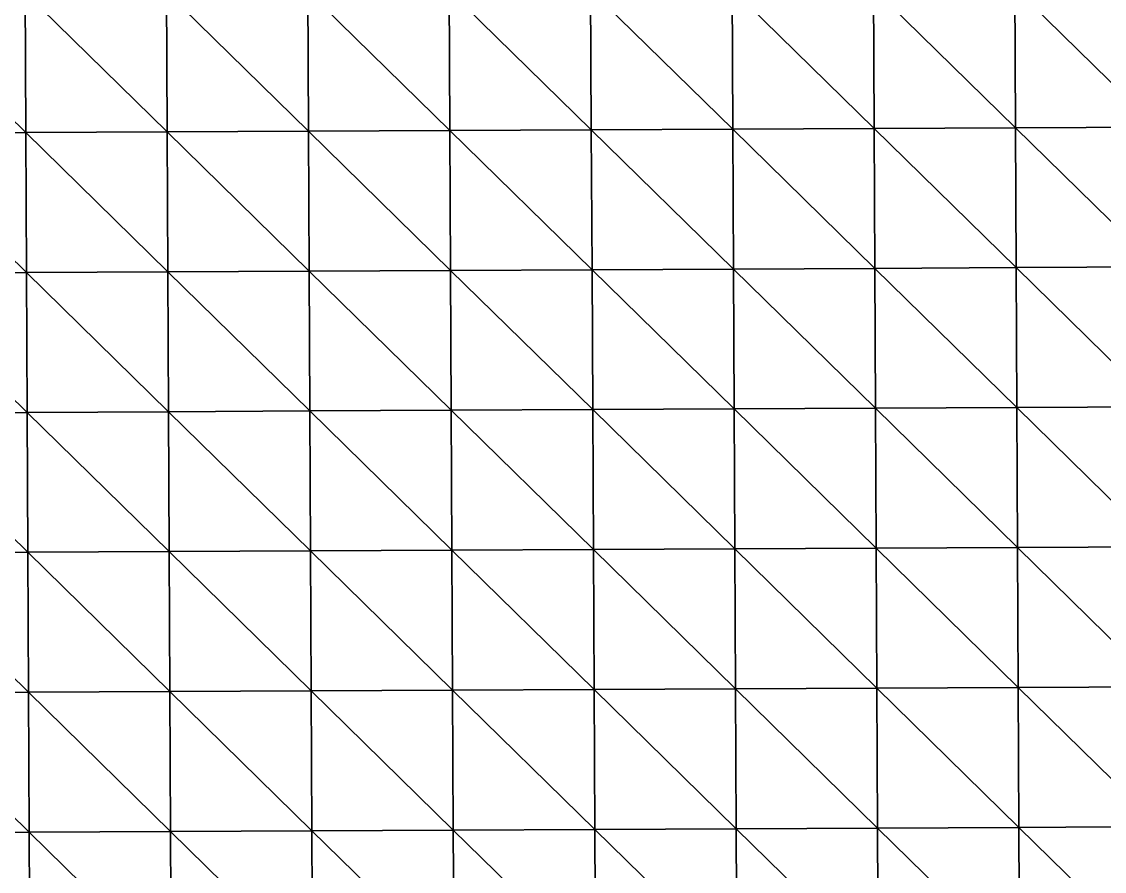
# Model space of a CAD drawing. Extents: x -372 to 678, y -263 to 741.
# Drawn here: x 349.6 to 445.8, y 362.5 to 438 of the extents above; entities that cross this region are included whole.
import ezdxf

# ---------------------------------------------------------------- set-up
doc = ezdxf.new("R2010")
doc.units = 0
doc.header["$LTSCALE"] = 0.0254
doc.layers.get('0').update_dxf_attribs({"linetype": 'CONTINUOUS'})
doc.layers.add('LOCATION_SNAPSHOT', color=144, linetype='CONTINUOUS')
doc.layers.add('LOCATION_TERRAIN', color=36, linetype='CONTINUOUS')

# ---------------------------------------------------------------- blocks, each defined once
blk = doc.blocks.new('LOCATION_SNAPSHOT_1')
at = {"color": 8}
mesh = blk.add_polyface(dxfattribs=at)
corners = [(-63.49, 214.773), (675.116, 740.668), (-66.007, 737.092), (677.638, 218.347)]
mesh.append_faces([[corners[k] for k in face] for face in [(0, 1, 2), (1, 0, 3)]], dxfattribs={"vtx0": -1, "color": 8})
blk = doc.blocks.new('LOCATION_TERRAIN_1')
at = {"color": 8}
mesh = blk.add_polyface(dxfattribs=at)
corners = [(350.019, 428.186, 8.117), (349.959, 440.622, 7.835), (337.398, 440.562, 6.756)]
mesh.append_faces([[corners[k] for k in face] for face in [(0, 1, 2)]], dxfattribs={"color": 8})
mesh = blk.add_polyface(dxfattribs=at)
corners = [(362.58, 428.247, 9.116), (362.52, 440.683, 8.725), (349.959, 440.622, 7.835)]
mesh.append_faces([[corners[k] for k in face] for face in [(0, 1, 2)]], dxfattribs={"color": 8})
mesh = blk.add_polyface(dxfattribs=at)
corners = [(362.58, 428.247, 9.116), (349.959, 440.622, 7.835), (350.019, 428.186, 8.117)]
mesh.append_faces([[corners[k] for k in face] for face in [(0, 1, 2)]], dxfattribs={"color": 8})
mesh = blk.add_polyface(dxfattribs=at)
corners = [(375.142, 428.307, 9.973), (375.082, 440.744, 9.473), (362.52, 440.683, 8.725)]
mesh.append_faces([[corners[k] for k in face] for face in [(0, 1, 2)]], dxfattribs={"color": 8})
mesh = blk.add_polyface(dxfattribs=at)
corners = [(375.142, 428.307, 9.973), (362.52, 440.683, 8.725), (362.58, 428.247, 9.116)]
mesh.append_faces([[corners[k] for k in face] for face in [(0, 1, 2)]], dxfattribs={"color": 8})
mesh = blk.add_polyface(dxfattribs=at)
corners = [(387.703, 428.368, 10.829), (387.643, 440.804, 10.222), (375.082, 440.744, 9.473)]
mesh.append_faces([[corners[k] for k in face] for face in [(0, 1, 2)]], dxfattribs={"color": 8})
mesh = blk.add_polyface(dxfattribs=at)
corners = [(387.703, 428.368, 10.829), (375.082, 440.744, 9.473), (375.142, 428.307, 9.973)]
mesh.append_faces([[corners[k] for k in face] for face in [(0, 1, 2)]], dxfattribs={"color": 8})
mesh = blk.add_polyface(dxfattribs=at)
corners = [(400.265, 428.429, 11.402), (400.205, 440.865, 10.744), (387.643, 440.804, 10.222)]
mesh.append_faces([[corners[k] for k in face] for face in [(0, 1, 2)]], dxfattribs={"color": 8})
mesh = blk.add_polyface(dxfattribs=at)
corners = [(400.265, 428.429, 11.402), (387.643, 440.804, 10.222), (387.703, 428.368, 10.829)]
mesh.append_faces([[corners[k] for k in face] for face in [(0, 1, 2)]], dxfattribs={"color": 8})
mesh = blk.add_polyface(dxfattribs=at)
corners = [(412.826, 428.489, 11.732), (412.766, 440.925, 11.074), (400.205, 440.865, 10.744)]
mesh.append_faces([[corners[k] for k in face] for face in [(0, 1, 2)]], dxfattribs={"color": 8})
mesh = blk.add_polyface(dxfattribs=at)
corners = [(412.826, 428.489, 11.732), (400.205, 440.865, 10.744), (400.265, 428.429, 11.402)]
mesh.append_faces([[corners[k] for k in face] for face in [(0, 1, 2)]], dxfattribs={"color": 8})
mesh = blk.add_polyface(dxfattribs=at)
corners = [(425.388, 428.55, 12.062), (425.328, 440.986, 11.404), (412.766, 440.925, 11.074)]
mesh.append_faces([[corners[k] for k in face] for face in [(0, 1, 2)]], dxfattribs={"color": 8})
mesh = blk.add_polyface(dxfattribs=at)
corners = [(425.388, 428.55, 12.062), (412.766, 440.925, 11.074), (412.826, 428.489, 11.732)]
mesh.append_faces([[corners[k] for k in face] for face in [(0, 1, 2)]], dxfattribs={"color": 8})
mesh = blk.add_polyface(dxfattribs=at)
corners = [(437.949, 428.61, 12.091), (437.889, 441.047, 11.599), (425.328, 440.986, 11.404)]
mesh.append_faces([[corners[k] for k in face] for face in [(0, 1, 2)]], dxfattribs={"color": 8})
mesh = blk.add_polyface(dxfattribs=at)
corners = [(437.949, 428.61, 12.091), (425.328, 440.986, 11.404), (425.388, 428.55, 12.062)]
mesh.append_faces([[corners[k] for k in face] for face in [(0, 1, 2)]], dxfattribs={"color": 8})
mesh = blk.add_polyface(dxfattribs=at)
corners = [(450.511, 428.671, 11.83), (450.451, 441.107, 11.664), (437.889, 441.047, 11.599)]
mesh.append_faces([[corners[k] for k in face] for face in [(0, 1, 2)]], dxfattribs={"color": 8})
mesh = blk.add_polyface(dxfattribs=at)
corners = [(450.511, 428.671, 11.83), (437.889, 441.047, 11.599), (437.949, 428.61, 12.091)]
mesh.append_faces([[corners[k] for k in face] for face in [(0, 1, 2)]], dxfattribs={"color": 8})
mesh = blk.add_polyface(dxfattribs=at)
corners = [(350.019, 428.186, 8.117), (337.398, 440.562, 6.756), (337.458, 428.126, 6.93)]
mesh.append_faces([[corners[k] for k in face] for face in [(0, 1, 2)]], dxfattribs={"color": 8})
mesh = blk.add_polyface(dxfattribs=at)
corners = [(350.079, 415.75, 8.399), (350.019, 428.186, 8.117), (337.458, 428.126, 6.93)]
mesh.append_faces([[corners[k] for k in face] for face in [(0, 1, 2)]], dxfattribs={"color": 8})
mesh = blk.add_polyface(dxfattribs=at)
corners = [(350.079, 415.75, 8.399), (337.458, 428.126, 6.93), (337.518, 415.689, 7.103)]
mesh.append_faces([[corners[k] for k in face] for face in [(0, 1, 2)]], dxfattribs={"color": 8})
mesh = blk.add_polyface(dxfattribs=at)
corners = [(362.64, 415.811, 9.506), (362.58, 428.247, 9.116), (350.019, 428.186, 8.117)]
mesh.append_faces([[corners[k] for k in face] for face in [(0, 1, 2)]], dxfattribs={"color": 8})
mesh = blk.add_polyface(dxfattribs=at)
corners = [(362.64, 415.811, 9.506), (350.019, 428.186, 8.117), (350.079, 415.75, 8.399)]
mesh.append_faces([[corners[k] for k in face] for face in [(0, 1, 2)]], dxfattribs={"color": 8})
mesh = blk.add_polyface(dxfattribs=at)
corners = [(375.202, 415.871, 10.472), (375.142, 428.307, 9.973), (362.58, 428.247, 9.116)]
mesh.append_faces([[corners[k] for k in face] for face in [(0, 1, 2)]], dxfattribs={"color": 8})
mesh = blk.add_polyface(dxfattribs=at)
corners = [(375.202, 415.871, 10.472), (362.58, 428.247, 9.116), (362.64, 415.811, 9.506)]
mesh.append_faces([[corners[k] for k in face] for face in [(0, 1, 2)]], dxfattribs={"color": 8})
mesh = blk.add_polyface(dxfattribs=at)
corners = [(387.763, 415.932, 11.437), (387.703, 428.368, 10.829), (375.142, 428.307, 9.973)]
mesh.append_faces([[corners[k] for k in face] for face in [(0, 1, 2)]], dxfattribs={"color": 8})
mesh = blk.add_polyface(dxfattribs=at)
corners = [(387.763, 415.932, 11.437), (375.142, 428.307, 9.973), (375.202, 415.871, 10.472)]
mesh.append_faces([[corners[k] for k in face] for face in [(0, 1, 2)]], dxfattribs={"color": 8})
mesh = blk.add_polyface(dxfattribs=at)
corners = [(400.325, 415.992, 12.06), (400.265, 428.429, 11.402), (387.703, 428.368, 10.829)]
mesh.append_faces([[corners[k] for k in face] for face in [(0, 1, 2)]], dxfattribs={"color": 8})
mesh = blk.add_polyface(dxfattribs=at)
corners = [(400.325, 415.992, 12.06), (387.703, 428.368, 10.829), (387.763, 415.932, 11.437)]
mesh.append_faces([[corners[k] for k in face] for face in [(0, 1, 2)]], dxfattribs={"color": 8})
mesh = blk.add_polyface(dxfattribs=at)
corners = [(412.886, 416.053, 12.39), (412.826, 428.489, 11.732), (400.265, 428.429, 11.402)]
mesh.append_faces([[corners[k] for k in face] for face in [(0, 1, 2)]], dxfattribs={"color": 8})
mesh = blk.add_polyface(dxfattribs=at)
corners = [(412.886, 416.053, 12.39), (400.265, 428.429, 11.402), (400.325, 415.992, 12.06)]
mesh.append_faces([[corners[k] for k in face] for face in [(0, 1, 2)]], dxfattribs={"color": 8})
mesh = blk.add_polyface(dxfattribs=at)
corners = [(425.448, 416.114, 12.72), (425.388, 428.55, 12.062), (412.826, 428.489, 11.732)]
mesh.append_faces([[corners[k] for k in face] for face in [(0, 1, 2)]], dxfattribs={"color": 8})
mesh = blk.add_polyface(dxfattribs=at)
corners = [(425.448, 416.114, 12.72), (412.826, 428.489, 11.732), (412.886, 416.053, 12.39)]
mesh.append_faces([[corners[k] for k in face] for face in [(0, 1, 2)]], dxfattribs={"color": 8})
mesh = blk.add_polyface(dxfattribs=at)
corners = [(438.009, 416.174, 12.584), (437.949, 428.61, 12.091), (425.388, 428.55, 12.062)]
mesh.append_faces([[corners[k] for k in face] for face in [(0, 1, 2)]], dxfattribs={"color": 8})
mesh = blk.add_polyface(dxfattribs=at)
corners = [(438.009, 416.174, 12.584), (425.388, 428.55, 12.062), (425.448, 416.114, 12.72)]
mesh.append_faces([[corners[k] for k in face] for face in [(0, 1, 2)]], dxfattribs={"color": 8})
mesh = blk.add_polyface(dxfattribs=at)
corners = [(450.571, 416.235, 11.997), (450.511, 428.671, 11.83), (437.949, 428.61, 12.091)]
mesh.append_faces([[corners[k] for k in face] for face in [(0, 1, 2)]], dxfattribs={"color": 8})
mesh = blk.add_polyface(dxfattribs=at)
corners = [(450.571, 416.235, 11.997), (437.949, 428.61, 12.091), (438.009, 416.174, 12.584)]
mesh.append_faces([[corners[k] for k in face] for face in [(0, 1, 2)]], dxfattribs={"color": 8})
mesh = blk.add_polyface(dxfattribs=at)
corners = [(350.139, 403.314, 8.28), (350.079, 415.75, 8.399), (337.518, 415.689, 7.103)]
mesh.append_faces([[corners[k] for k in face] for face in [(0, 1, 2)]], dxfattribs={"color": 8})
mesh = blk.add_polyface(dxfattribs=at)
corners = [(350.139, 403.314, 8.28), (337.518, 415.689, 7.103), (337.578, 403.253, 7.128)]
mesh.append_faces([[corners[k] for k in face] for face in [(0, 1, 2)]], dxfattribs={"color": 8})
mesh = blk.add_polyface(dxfattribs=at)
corners = [(362.7, 403.374, 9.34), (362.64, 415.811, 9.506), (350.079, 415.75, 8.399)]
mesh.append_faces([[corners[k] for k in face] for face in [(0, 1, 2)]], dxfattribs={"color": 8})
mesh = blk.add_polyface(dxfattribs=at)
corners = [(362.7, 403.374, 9.34), (350.079, 415.75, 8.399), (350.139, 403.314, 8.28)]
mesh.append_faces([[corners[k] for k in face] for face in [(0, 1, 2)]], dxfattribs={"color": 8})
mesh = blk.add_polyface(dxfattribs=at)
corners = [(375.262, 403.435, 10.33), (375.202, 415.871, 10.472), (362.64, 415.811, 9.506)]
mesh.append_faces([[corners[k] for k in face] for face in [(0, 1, 2)]], dxfattribs={"color": 8})
mesh = blk.add_polyface(dxfattribs=at)
corners = [(375.262, 403.435, 10.33), (362.64, 415.811, 9.506), (362.7, 403.374, 9.34)]
mesh.append_faces([[corners[k] for k in face] for face in [(0, 1, 2)]], dxfattribs={"color": 8})
mesh = blk.add_polyface(dxfattribs=at)
corners = [(387.823, 403.496, 11.32), (387.763, 415.932, 11.437), (375.202, 415.871, 10.472)]
mesh.append_faces([[corners[k] for k in face] for face in [(0, 1, 2)]], dxfattribs={"color": 8})
mesh = blk.add_polyface(dxfattribs=at)
corners = [(387.823, 403.496, 11.32), (375.202, 415.871, 10.472), (375.262, 403.435, 10.33)]
mesh.append_faces([[corners[k] for k in face] for face in [(0, 1, 2)]], dxfattribs={"color": 8})
mesh = blk.add_polyface(dxfattribs=at)
corners = [(400.385, 403.556, 12.044), (400.325, 415.992, 12.06), (387.763, 415.932, 11.437)]
mesh.append_faces([[corners[k] for k in face] for face in [(0, 1, 2)]], dxfattribs={"color": 8})
mesh = blk.add_polyface(dxfattribs=at)
corners = [(400.385, 403.556, 12.044), (387.763, 415.932, 11.437), (387.823, 403.496, 11.32)]
mesh.append_faces([[corners[k] for k in face] for face in [(0, 1, 2)]], dxfattribs={"color": 8})
mesh = blk.add_polyface(dxfattribs=at)
corners = [(412.946, 403.617, 12.542), (412.886, 416.053, 12.39), (400.325, 415.992, 12.06)]
mesh.append_faces([[corners[k] for k in face] for face in [(0, 1, 2)]], dxfattribs={"color": 8})
mesh = blk.add_polyface(dxfattribs=at)
corners = [(412.946, 403.617, 12.542), (400.325, 415.992, 12.06), (400.385, 403.556, 12.044)]
mesh.append_faces([[corners[k] for k in face] for face in [(0, 1, 2)]], dxfattribs={"color": 8})
mesh = blk.add_polyface(dxfattribs=at)
corners = [(425.508, 403.677, 13.04), (425.448, 416.114, 12.72), (412.886, 416.053, 12.39)]
mesh.append_faces([[corners[k] for k in face] for face in [(0, 1, 2)]], dxfattribs={"color": 8})
mesh = blk.add_polyface(dxfattribs=at)
corners = [(425.508, 403.677, 13.04), (412.886, 416.053, 12.39), (412.946, 403.617, 12.542)]
mesh.append_faces([[corners[k] for k in face] for face in [(0, 1, 2)]], dxfattribs={"color": 8})
mesh = blk.add_polyface(dxfattribs=at)
corners = [(438.069, 403.738, 13.035), (438.009, 416.174, 12.584), (425.448, 416.114, 12.72)]
mesh.append_faces([[corners[k] for k in face] for face in [(0, 1, 2)]], dxfattribs={"color": 8})
mesh = blk.add_polyface(dxfattribs=at)
corners = [(438.069, 403.738, 13.035), (425.448, 416.114, 12.72), (425.508, 403.677, 13.04)]
mesh.append_faces([[corners[k] for k in face] for face in [(0, 1, 2)]], dxfattribs={"color": 8})
mesh = blk.add_polyface(dxfattribs=at)
corners = [(450.631, 403.799, 12.543), (450.571, 416.235, 11.997), (438.009, 416.174, 12.584)]
mesh.append_faces([[corners[k] for k in face] for face in [(0, 1, 2)]], dxfattribs={"color": 8})
mesh = blk.add_polyface(dxfattribs=at)
corners = [(450.631, 403.799, 12.543), (438.009, 416.174, 12.584), (438.069, 403.738, 13.035)]
mesh.append_faces([[corners[k] for k in face] for face in [(0, 1, 2)]], dxfattribs={"color": 8})
mesh = blk.add_polyface(dxfattribs=at)
corners = [(350.199, 390.878, 8.045), (350.139, 403.314, 8.28), (337.578, 403.253, 7.128)]
mesh.append_faces([[corners[k] for k in face] for face in [(0, 1, 2)]], dxfattribs={"color": 8})
mesh = blk.add_polyface(dxfattribs=at)
corners = [(350.199, 390.878, 8.045), (337.578, 403.253, 7.128), (337.638, 390.817, 7.11)]
mesh.append_faces([[corners[k] for k in face] for face in [(0, 1, 2)]], dxfattribs={"color": 8})
mesh = blk.add_polyface(dxfattribs=at)
corners = [(362.76, 390.938, 9.011), (362.7, 403.374, 9.34), (350.139, 403.314, 8.28)]
mesh.append_faces([[corners[k] for k in face] for face in [(0, 1, 2)]], dxfattribs={"color": 8})
mesh = blk.add_polyface(dxfattribs=at)
corners = [(362.76, 390.938, 9.011), (350.139, 403.314, 8.28), (350.199, 390.878, 8.045)]
mesh.append_faces([[corners[k] for k in face] for face in [(0, 1, 2)]], dxfattribs={"color": 8})
mesh = blk.add_polyface(dxfattribs=at)
corners = [(375.322, 390.999, 10.001), (375.262, 403.435, 10.33), (362.7, 403.374, 9.34)]
mesh.append_faces([[corners[k] for k in face] for face in [(0, 1, 2)]], dxfattribs={"color": 8})
mesh = blk.add_polyface(dxfattribs=at)
corners = [(375.322, 390.999, 10.001), (362.7, 403.374, 9.34), (362.76, 390.938, 9.011)]
mesh.append_faces([[corners[k] for k in face] for face in [(0, 1, 2)]], dxfattribs={"color": 8})
mesh = blk.add_polyface(dxfattribs=at)
corners = [(387.883, 391.059, 10.991), (387.823, 403.496, 11.32), (375.262, 403.435, 10.33)]
mesh.append_faces([[corners[k] for k in face] for face in [(0, 1, 2)]], dxfattribs={"color": 8})
mesh = blk.add_polyface(dxfattribs=at)
corners = [(387.883, 391.059, 10.991), (375.262, 403.435, 10.33), (375.322, 390.999, 10.001)]
mesh.append_faces([[corners[k] for k in face] for face in [(0, 1, 2)]], dxfattribs={"color": 8})
mesh = blk.add_polyface(dxfattribs=at)
corners = [(400.445, 391.12, 11.832), (400.385, 403.556, 12.044), (387.823, 403.496, 11.32)]
mesh.append_faces([[corners[k] for k in face] for face in [(0, 1, 2)]], dxfattribs={"color": 8})
mesh = blk.add_polyface(dxfattribs=at)
corners = [(400.445, 391.12, 11.832), (387.823, 403.496, 11.32), (387.883, 391.059, 10.991)]
mesh.append_faces([[corners[k] for k in face] for face in [(0, 1, 2)]], dxfattribs={"color": 8})
mesh = blk.add_polyface(dxfattribs=at)
corners = [(413.006, 391.181, 12.548), (412.946, 403.617, 12.542), (400.385, 403.556, 12.044)]
mesh.append_faces([[corners[k] for k in face] for face in [(0, 1, 2)]], dxfattribs={"color": 8})
mesh = blk.add_polyface(dxfattribs=at)
corners = [(413.006, 391.181, 12.548), (400.385, 403.556, 12.044), (400.445, 391.12, 11.832)]
mesh.append_faces([[corners[k] for k in face] for face in [(0, 1, 2)]], dxfattribs={"color": 8})
mesh = blk.add_polyface(dxfattribs=at)
corners = [(425.568, 391.241, 13.263), (425.508, 403.677, 13.04), (412.946, 403.617, 12.542)]
mesh.append_faces([[corners[k] for k in face] for face in [(0, 1, 2)]], dxfattribs={"color": 8})
mesh = blk.add_polyface(dxfattribs=at)
corners = [(425.568, 391.241, 13.263), (412.946, 403.617, 12.542), (413.006, 391.181, 12.548)]
mesh.append_faces([[corners[k] for k in face] for face in [(0, 1, 2)]], dxfattribs={"color": 8})
mesh = blk.add_polyface(dxfattribs=at)
corners = [(438.129, 391.302, 13.474), (438.069, 403.738, 13.035), (425.508, 403.677, 13.04)]
mesh.append_faces([[corners[k] for k in face] for face in [(0, 1, 2)]], dxfattribs={"color": 8})
mesh = blk.add_polyface(dxfattribs=at)
corners = [(438.129, 391.302, 13.474), (425.508, 403.677, 13.04), (425.568, 391.241, 13.263)]
mesh.append_faces([[corners[k] for k in face] for face in [(0, 1, 2)]], dxfattribs={"color": 8})
mesh = blk.add_polyface(dxfattribs=at)
corners = [(450.691, 391.362, 13.199), (450.631, 403.799, 12.543), (438.069, 403.738, 13.035)]
mesh.append_faces([[corners[k] for k in face] for face in [(0, 1, 2)]], dxfattribs={"color": 8})
mesh = blk.add_polyface(dxfattribs=at)
corners = [(450.691, 391.362, 13.199), (438.069, 403.738, 13.035), (438.129, 391.302, 13.474)]
mesh.append_faces([[corners[k] for k in face] for face in [(0, 1, 2)]], dxfattribs={"color": 8})
mesh = blk.add_polyface(dxfattribs=at)
corners = [(350.259, 378.441, 7.809), (350.199, 390.878, 8.045), (337.638, 390.817, 7.11)]
mesh.append_faces([[corners[k] for k in face] for face in [(0, 1, 2)]], dxfattribs={"color": 8})
mesh = blk.add_polyface(dxfattribs=at)
corners = [(350.259, 378.441, 7.809), (337.638, 390.817, 7.11), (337.698, 378.381, 7.091)]
mesh.append_faces([[corners[k] for k in face] for face in [(0, 1, 2)]], dxfattribs={"color": 8})
mesh = blk.add_polyface(dxfattribs=at)
corners = [(362.82, 378.502, 8.682), (362.76, 390.938, 9.011), (350.199, 390.878, 8.045)]
mesh.append_faces([[corners[k] for k in face] for face in [(0, 1, 2)]], dxfattribs={"color": 8})
mesh = blk.add_polyface(dxfattribs=at)
corners = [(362.82, 378.502, 8.682), (350.199, 390.878, 8.045), (350.259, 378.441, 7.809)]
mesh.append_faces([[corners[k] for k in face] for face in [(0, 1, 2)]], dxfattribs={"color": 8})
mesh = blk.add_polyface(dxfattribs=at)
corners = [(375.382, 378.563, 9.672), (375.322, 390.999, 10.001), (362.76, 390.938, 9.011)]
mesh.append_faces([[corners[k] for k in face] for face in [(0, 1, 2)]], dxfattribs={"color": 8})
mesh = blk.add_polyface(dxfattribs=at)
corners = [(375.382, 378.563, 9.672), (362.76, 390.938, 9.011), (362.82, 378.502, 8.682)]
mesh.append_faces([[corners[k] for k in face] for face in [(0, 1, 2)]], dxfattribs={"color": 8})
mesh = blk.add_polyface(dxfattribs=at)
corners = [(387.943, 378.623, 10.662), (387.883, 391.059, 10.991), (375.322, 390.999, 10.001)]
mesh.append_faces([[corners[k] for k in face] for face in [(0, 1, 2)]], dxfattribs={"color": 8})
mesh = blk.add_polyface(dxfattribs=at)
corners = [(387.943, 378.623, 10.662), (375.322, 390.999, 10.001), (375.382, 378.563, 9.672)]
mesh.append_faces([[corners[k] for k in face] for face in [(0, 1, 2)]], dxfattribs={"color": 8})
mesh = blk.add_polyface(dxfattribs=at)
corners = [(400.505, 378.684, 11.621), (400.445, 391.12, 11.832), (387.883, 391.059, 10.991)]
mesh.append_faces([[corners[k] for k in face] for face in [(0, 1, 2)]], dxfattribs={"color": 8})
mesh = blk.add_polyface(dxfattribs=at)
corners = [(400.505, 378.684, 11.621), (387.883, 391.059, 10.991), (387.943, 378.623, 10.662)]
mesh.append_faces([[corners[k] for k in face] for face in [(0, 1, 2)]], dxfattribs={"color": 8})
mesh = blk.add_polyface(dxfattribs=at)
corners = [(413.066, 378.744, 12.553), (413.006, 391.181, 12.548), (400.445, 391.12, 11.832)]
mesh.append_faces([[corners[k] for k in face] for face in [(0, 1, 2)]], dxfattribs={"color": 8})
mesh = blk.add_polyface(dxfattribs=at)
corners = [(413.066, 378.744, 12.553), (400.445, 391.12, 11.832), (400.505, 378.684, 11.621)]
mesh.append_faces([[corners[k] for k in face] for face in [(0, 1, 2)]], dxfattribs={"color": 8})
mesh = blk.add_polyface(dxfattribs=at)
corners = [(425.628, 378.805, 13.485), (425.568, 391.241, 13.263), (413.006, 391.181, 12.548)]
mesh.append_faces([[corners[k] for k in face] for face in [(0, 1, 2)]], dxfattribs={"color": 8})
mesh = blk.add_polyface(dxfattribs=at)
corners = [(425.628, 378.805, 13.485), (413.006, 391.181, 12.548), (413.066, 378.744, 12.553)]
mesh.append_faces([[corners[k] for k in face] for face in [(0, 1, 2)]], dxfattribs={"color": 8})
mesh = blk.add_polyface(dxfattribs=at)
corners = [(438.189, 378.866, 13.913), (438.129, 391.302, 13.474), (425.568, 391.241, 13.263)]
mesh.append_faces([[corners[k] for k in face] for face in [(0, 1, 2)]], dxfattribs={"color": 8})
mesh = blk.add_polyface(dxfattribs=at)
corners = [(438.189, 378.866, 13.913), (425.568, 391.241, 13.263), (425.628, 378.805, 13.485)]
mesh.append_faces([[corners[k] for k in face] for face in [(0, 1, 2)]], dxfattribs={"color": 8})
mesh = blk.add_polyface(dxfattribs=at)
corners = [(450.751, 378.926, 13.856), (450.691, 391.362, 13.199), (438.129, 391.302, 13.474)]
mesh.append_faces([[corners[k] for k in face] for face in [(0, 1, 2)]], dxfattribs={"color": 8})
mesh = blk.add_polyface(dxfattribs=at)
corners = [(450.751, 378.926, 13.856), (438.129, 391.302, 13.474), (438.189, 378.866, 13.913)]
mesh.append_faces([[corners[k] for k in face] for face in [(0, 1, 2)]], dxfattribs={"color": 8})
mesh = blk.add_polyface(dxfattribs=at)
corners = [(350.319, 366.005, 7.574), (350.259, 378.441, 7.809), (337.698, 378.381, 7.091)]
mesh.append_faces([[corners[k] for k in face] for face in [(0, 1, 2)]], dxfattribs={"color": 8})
mesh = blk.add_polyface(dxfattribs=at)
corners = [(350.319, 366.005, 7.574), (337.698, 378.381, 7.091), (337.757, 365.945, 7.073)]
mesh.append_faces([[corners[k] for k in face] for face in [(0, 1, 2)]], dxfattribs={"color": 8})
mesh = blk.add_polyface(dxfattribs=at)
corners = [(362.88, 366.066, 8.171), (362.82, 378.502, 8.682), (350.259, 378.441, 7.809)]
mesh.append_faces([[corners[k] for k in face] for face in [(0, 1, 2)]], dxfattribs={"color": 8})
mesh = blk.add_polyface(dxfattribs=at)
corners = [(362.88, 366.066, 8.171), (350.259, 378.441, 7.809), (350.319, 366.005, 7.574)]
mesh.append_faces([[corners[k] for k in face] for face in [(0, 1, 2)]], dxfattribs={"color": 8})
mesh = blk.add_polyface(dxfattribs=at)
corners = [(375.442, 366.126, 8.843), (375.382, 378.563, 9.672), (362.82, 378.502, 8.682)]
mesh.append_faces([[corners[k] for k in face] for face in [(0, 1, 2)]], dxfattribs={"color": 8})
mesh = blk.add_polyface(dxfattribs=at)
corners = [(375.442, 366.126, 8.843), (362.82, 378.502, 8.682), (362.88, 366.066, 8.171)]
mesh.append_faces([[corners[k] for k in face] for face in [(0, 1, 2)]], dxfattribs={"color": 8})
mesh = blk.add_polyface(dxfattribs=at)
corners = [(388.003, 366.187, 9.514), (387.943, 378.623, 10.662), (375.382, 378.563, 9.672)]
mesh.append_faces([[corners[k] for k in face] for face in [(0, 1, 2)]], dxfattribs={"color": 8})
mesh = blk.add_polyface(dxfattribs=at)
corners = [(388.003, 366.187, 9.514), (375.382, 378.563, 9.672), (375.442, 366.126, 8.843)]
mesh.append_faces([[corners[k] for k in face] for face in [(0, 1, 2)]], dxfattribs={"color": 8})
mesh = blk.add_polyface(dxfattribs=at)
corners = [(400.565, 366.248, 10.357), (400.505, 378.684, 11.621), (387.943, 378.623, 10.662)]
mesh.append_faces([[corners[k] for k in face] for face in [(0, 1, 2)]], dxfattribs={"color": 8})
mesh = blk.add_polyface(dxfattribs=at)
corners = [(400.565, 366.248, 10.357), (387.943, 378.623, 10.662), (388.003, 366.187, 9.514)]
mesh.append_faces([[corners[k] for k in face] for face in [(0, 1, 2)]], dxfattribs={"color": 8})
mesh = blk.add_polyface(dxfattribs=at)
corners = [(413.126, 366.308, 11.347), (413.066, 378.744, 12.553), (400.505, 378.684, 11.621)]
mesh.append_faces([[corners[k] for k in face] for face in [(0, 1, 2)]], dxfattribs={"color": 8})
mesh = blk.add_polyface(dxfattribs=at)
corners = [(413.126, 366.308, 11.347), (400.505, 378.684, 11.621), (400.565, 366.248, 10.357)]
mesh.append_faces([[corners[k] for k in face] for face in [(0, 1, 2)]], dxfattribs={"color": 8})
mesh = blk.add_polyface(dxfattribs=at)
corners = [(425.688, 366.369, 12.337), (425.628, 378.805, 13.485), (413.066, 378.744, 12.553)]
mesh.append_faces([[corners[k] for k in face] for face in [(0, 1, 2)]], dxfattribs={"color": 8})
mesh = blk.add_polyface(dxfattribs=at)
corners = [(425.688, 366.369, 12.337), (413.066, 378.744, 12.553), (413.126, 366.308, 11.347)]
mesh.append_faces([[corners[k] for k in face] for face in [(0, 1, 2)]], dxfattribs={"color": 8})
mesh = blk.add_polyface(dxfattribs=at)
corners = [(438.249, 366.429, 12.986), (438.189, 378.866, 13.913), (425.628, 378.805, 13.485)]
mesh.append_faces([[corners[k] for k in face] for face in [(0, 1, 2)]], dxfattribs={"color": 8})
mesh = blk.add_polyface(dxfattribs=at)
corners = [(438.249, 366.429, 12.986), (425.628, 378.805, 13.485), (425.688, 366.369, 12.337)]
mesh.append_faces([[corners[k] for k in face] for face in [(0, 1, 2)]], dxfattribs={"color": 8})
mesh = blk.add_polyface(dxfattribs=at)
corners = [(450.811, 366.49, 13.304), (450.751, 378.926, 13.856), (438.189, 378.866, 13.913)]
mesh.append_faces([[corners[k] for k in face] for face in [(0, 1, 2)]], dxfattribs={"color": 8})
mesh = blk.add_polyface(dxfattribs=at)
corners = [(450.811, 366.49, 13.304), (438.189, 378.866, 13.913), (438.249, 366.429, 12.986)]
mesh.append_faces([[corners[k] for k in face] for face in [(0, 1, 2)]], dxfattribs={"color": 8})
mesh = blk.add_polyface(dxfattribs=at)
corners = [(350.379, 353.569, 7.338), (350.319, 366.005, 7.574), (337.757, 365.945, 7.073)]
mesh.append_faces([[corners[k] for k in face] for face in [(0, 1, 2)]], dxfattribs={"color": 8})
mesh = blk.add_polyface(dxfattribs=at)
corners = [(350.379, 353.569, 7.338), (337.757, 365.945, 7.073), (337.817, 353.508, 7.054)]
mesh.append_faces([[corners[k] for k in face] for face in [(0, 1, 2)]], dxfattribs={"color": 8})
mesh = blk.add_polyface(dxfattribs=at)
corners = [(362.94, 353.63, 7.595), (362.88, 366.066, 8.171), (350.319, 366.005, 7.574)]
mesh.append_faces([[corners[k] for k in face] for face in [(0, 1, 2)]], dxfattribs={"color": 8})
mesh = blk.add_polyface(dxfattribs=at)
corners = [(362.94, 353.63, 7.595), (350.319, 366.005, 7.574), (350.379, 353.569, 7.338)]
mesh.append_faces([[corners[k] for k in face] for face in [(0, 1, 2)]], dxfattribs={"color": 8})
mesh = blk.add_polyface(dxfattribs=at)
corners = [(375.502, 353.69, 7.833), (375.442, 366.126, 8.843), (362.88, 366.066, 8.171)]
mesh.append_faces([[corners[k] for k in face] for face in [(0, 1, 2)]], dxfattribs={"color": 8})
mesh = blk.add_polyface(dxfattribs=at)
corners = [(375.502, 353.69, 7.833), (362.88, 366.066, 8.171), (362.94, 353.63, 7.595)]
mesh.append_faces([[corners[k] for k in face] for face in [(0, 1, 2)]], dxfattribs={"color": 8})
mesh = blk.add_polyface(dxfattribs=at)
corners = [(388.063, 353.751, 8.07), (388.003, 366.187, 9.514), (375.442, 366.126, 8.843)]
mesh.append_faces([[corners[k] for k in face] for face in [(0, 1, 2)]], dxfattribs={"color": 8})
mesh = blk.add_polyface(dxfattribs=at)
corners = [(388.063, 353.751, 8.07), (375.442, 366.126, 8.843), (375.502, 353.69, 7.833)]
mesh.append_faces([[corners[k] for k in face] for face in [(0, 1, 2)]], dxfattribs={"color": 8})
mesh = blk.add_polyface(dxfattribs=at)
corners = [(400.625, 353.811, 8.713), (400.565, 366.248, 10.357), (388.003, 366.187, 9.514)]
mesh.append_faces([[corners[k] for k in face] for face in [(0, 1, 2)]], dxfattribs={"color": 8})
mesh = blk.add_polyface(dxfattribs=at)
corners = [(400.625, 353.811, 8.713), (388.003, 366.187, 9.514), (388.063, 353.751, 8.07)]
mesh.append_faces([[corners[k] for k in face] for face in [(0, 1, 2)]], dxfattribs={"color": 8})
mesh = blk.add_polyface(dxfattribs=at)
corners = [(413.186, 353.872, 9.703), (413.126, 366.308, 11.347), (400.565, 366.248, 10.357)]
mesh.append_faces([[corners[k] for k in face] for face in [(0, 1, 2)]], dxfattribs={"color": 8})
mesh = blk.add_polyface(dxfattribs=at)
corners = [(413.186, 353.872, 9.703), (400.565, 366.248, 10.357), (400.625, 353.811, 8.713)]
mesh.append_faces([[corners[k] for k in face] for face in [(0, 1, 2)]], dxfattribs={"color": 8})
mesh = blk.add_polyface(dxfattribs=at)
corners = [(425.748, 353.933, 10.693), (425.688, 366.369, 12.337), (413.126, 366.308, 11.347)]
mesh.append_faces([[corners[k] for k in face] for face in [(0, 1, 2)]], dxfattribs={"color": 8})
mesh = blk.add_polyface(dxfattribs=at)
corners = [(425.748, 353.933, 10.693), (413.126, 366.308, 11.347), (413.186, 353.872, 9.703)]
mesh.append_faces([[corners[k] for k in face] for face in [(0, 1, 2)]], dxfattribs={"color": 8})
mesh = blk.add_polyface(dxfattribs=at)
corners = [(438.309, 353.993, 11.562), (438.249, 366.429, 12.986), (425.688, 366.369, 12.337)]
mesh.append_faces([[corners[k] for k in face] for face in [(0, 1, 2)]], dxfattribs={"color": 8})
mesh = blk.add_polyface(dxfattribs=at)
corners = [(438.309, 353.993, 11.562), (425.688, 366.369, 12.337), (425.748, 353.933, 10.693)]
mesh.append_faces([[corners[k] for k in face] for face in [(0, 1, 2)]], dxfattribs={"color": 8})
mesh = blk.add_polyface(dxfattribs=at)
corners = [(450.871, 354.054, 12.315), (450.811, 366.49, 13.304), (438.249, 366.429, 12.986)]
mesh.append_faces([[corners[k] for k in face] for face in [(0, 1, 2)]], dxfattribs={"color": 8})
mesh = blk.add_polyface(dxfattribs=at)
corners = [(450.871, 354.054, 12.315), (438.249, 366.429, 12.986), (438.309, 353.993, 11.562)]
mesh.append_faces([[corners[k] for k in face] for face in [(0, 1, 2)]], dxfattribs={"color": 8})

msp = doc.modelspace()

# ---------------------------------------------------------------- block references
at = {"layer": 'LOCATION_SNAPSHOT', "color": 0}
msp.add_blockref('LOCATION_SNAPSHOT_1', (0, 0), dxfattribs=at)
at = {"layer": 'LOCATION_TERRAIN', "color": 0}
msp.add_blockref('LOCATION_TERRAIN_1', (0, 0), dxfattribs=at)

doc.saveas('drawing.dxf')
